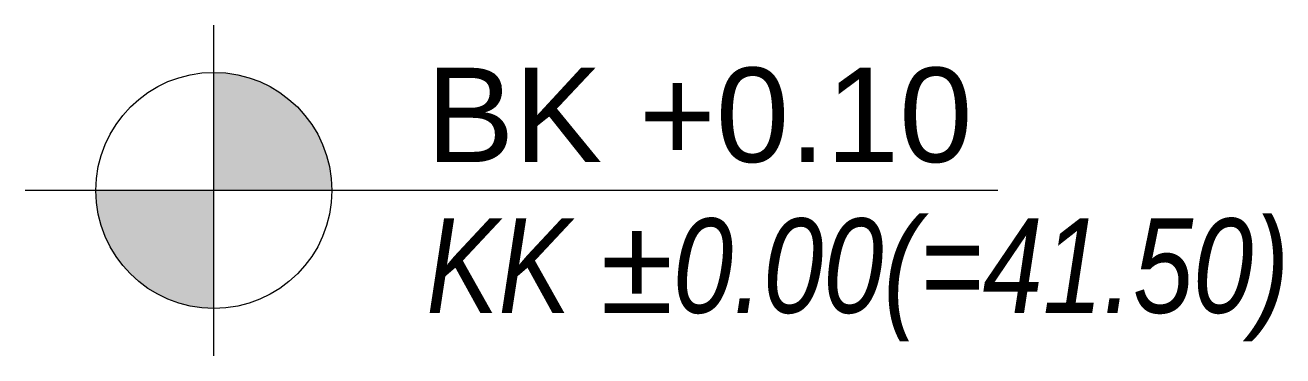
# Model space of a CAD drawing. Extents: x -1286 to 34975, y -230 to 6637.
# Drawn here: x 5545.9 to 5679.1, y 2575.9 to 2610.9 of the extents above; entities that cross this region are included whole.
import ezdxf
from ezdxf.enums import TextEntityAlignment as Align

# ---------------------------------------------------------------- set-up
doc = ezdxf.new("R2010")
doc.units = 0
doc.header["$LTSCALE"] = 20
doc.layers.get('0').update_dxf_attribs({"color": 9, "lineweight": 9})
doc.layers.add('21', color=9, linetype='Continuous', lineweight=9)
doc.styles.add('Arial', font='arial.ttf', dxfattribs={"height": 2.5})
doc.styles.add('MuuM_TEXT-ITALIC', font='ARIALNI.TTF')

# ---------------------------------------------------------------- blocks, each defined once
blk = doc.blocks.new('0_elevationtarget-p-bk')
h = blk.add_hatch(color=254)
h.paths.add_polyline_path([(2.5, 0, 0.414214), (0, 2.5), (0, 0)])
h.paths.add_polyline_path([(0, 0), (-2.5, 0, 0.414214), (0, -2.5)])
blk.add_line((0, -3.5), (0, 3.5))
blk.add_lwpolyline([(16.605, 0), (-4, 0)])
blk.add_circle((0, 0), 2.5)
at = {"style": 'Arial'}
blk.add_attdef('BITMISKOT', text='', height=2, dxfattribs=at).set_placement((4.5, 0), align=Align.BOTTOM_LEFT)
at = {"style": 'MuuM_TEXT-ITALIC'}
blk.add_attdef('FINISHINGFLOORLEVEL', text='', height=2, dxfattribs=at).set_placement((4.5, -0.592), align=Align.TOP_LEFT)

msp = doc.modelspace()

# ---------------------------------------------------------------- block references
at = {"layer": '21', "xscale": 5, "yscale": 5, "zscale": 5}
msp.add_blockref('0_elevationtarget-p-bk', (5565.89, 2593.36), dxfattribs=at).add_auto_attribs({'BITMISKOT': 'BK +0.10', 'FINISHINGFLOORLEVEL': 'KK %%p0.00(=41.50)'})

doc.saveas('drawing.dxf')
